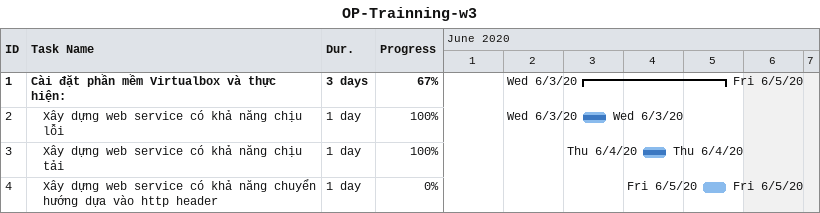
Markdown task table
OP-Trainning-w3

| ID | Level | Task | Duration | Start | Finish | % complete |
|---|---|---|---|---|---|---|
| 1 | 1 | **Cài đặt phần mềm Virtualbox và thực hiện:** | 3d | 2020-06-03 | 2020-06-05 | 67 |
| 2 | 2 | Xây dựng web service có khả năng chịu lỗi | 1d | 2020-06-03 | 2020-06-03 | 100 |
| 3 | 2 | Xây dựng web service có khả năng chịu tải | 1d | 2020-06-04 | 2020-06-04 | 100 |
| 4 | 2 | Xây dựng web service có khả năng chuyển hướng dựa vào http header | 1d | 2020-06-05 | 2020-06-05 | 0 |
